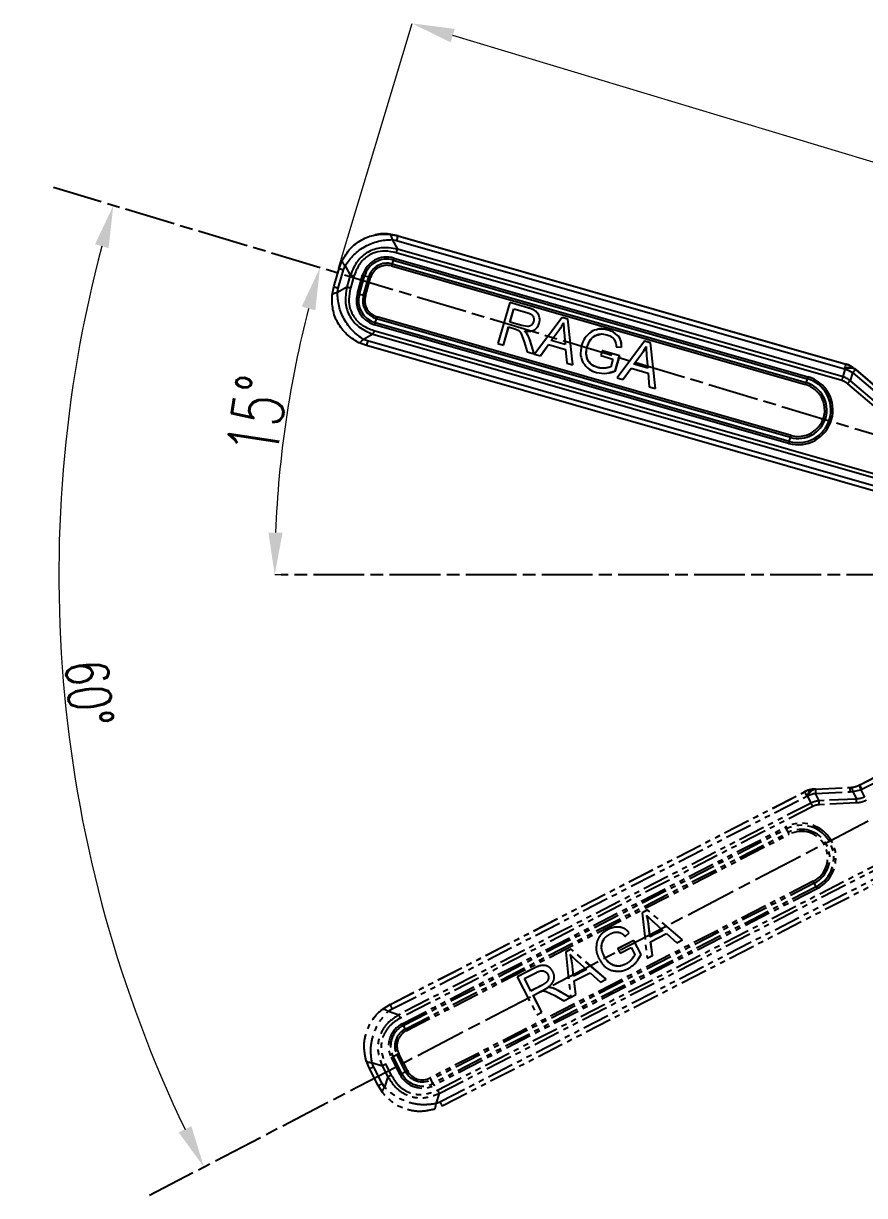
# Model space of a CAD drawing. Header units: millimetres. Extents: x 7861 to 11104, y 3791 to 6084.
# Drawn here: x 10419.3 to 10618.1, y 4318.4 to 4595.6 of the extents above; entities that cross this region are included whole.
import ezdxf

# ---------------------------------------------------------------- set-up
doc = ezdxf.new("R2010")
doc.units = ezdxf.units.MM
doc.linetypes.add('AM_ISO08W050', pattern=[18, 12, -1.5, 3, -1.5])
doc.linetypes.add('PHANTOM', pattern=[12.7, 6.35, -1.27, 1.27, -1.27, 1.27, -1.27])
for name, color, linetype, lineweight in [('AM_5', 3, 'Continuous', 25), ('AM_7', 4, 'AM_ISO08W050', 25), ('标注', 3, 'Continuous', 13)]:
    doc.layers.add(name, color=color, linetype=linetype, lineweight=lineweight)
doc.styles.add('SLDTEXTSTYLE1', font='txt.shx', dxfattribs={"width": 0.7, "bigfont": 'gbcbig.shx'})
doc.dimstyles.new('SLDDIMSTYLE12$0', dxfattribs={"dimtxt": 12, "dimasz": 10, "dimexe": 0, "dimexo": 0.0625, "dimgap": 0.875, "dimtad": 1, "dimdec": 1, "dimlfac": 1.8, "dimrnd": 1e-09, "dimzin": 12, "dimdsep": 46, "dimtxsty": 'SLDTEXTSTYLE1', "dimcen": 0.09, "dimdle": 8.16, "dimclrd": 3, "dimclre": 3, "dimadec": 0, "dimazin": 3, "dimtfac": 1, "dimtdec": 1, "dimtofl": 0, "dimtmove": 0, "dimatfit": 3, "dimfxl": 0, "dimfrac": 2, "dimtolj": 1, "dimlwd": 5, "dimlwe": 5, "dimarcsym": 0})
doc.dimstyles.new('SLDDIMSTYLE12$2', dxfattribs={"dimtxt": 12, "dimasz": 10, "dimexe": 0, "dimexo": 0.0625, "dimgap": 0.875, "dimtad": 1, "dimdec": 1, "dimlfac": 1.8, "dimrnd": 1e-09, "dimzin": 12, "dimdsep": 46, "dimtxsty": 'SLDTEXTSTYLE1', "dimcen": 0.09, "dimdle": 8.16, "dimclrd": 3, "dimclre": 3, "dimadec": 0, "dimazin": 3, "dimtfac": 1, "dimtdec": 1, "dimtofl": 0, "dimtmove": 0, "dimatfit": 3, "dimfxl": 0, "dimfrac": 2, "dimtolj": 1, "dimlwd": 5, "dimlwe": 5, "dimarcsym": 0})

# ---------------------------------------------------------------- blocks, each defined once
blk = doc.blocks.new('*D98')
at = {"layer": 'Defpoints', "color": 0, "transparency": 16777216}
for p in [(10426.44, 4556.8), (10427.86, 4475.73), (10730.7, 4465.16), (10730.7, 4465.16), (10449.09, 4318.39)]:
    blk.add_point(p, dxfattribs=at)
at = {"layer": '标注', "color": 3, "linetype": 'Continuous', "lineweight": 5, "transparency": 16777216}
blk.add_arc((10730.7, 4465.16), 303.03, 165.1292, 205.6373, dxfattribs=at)
at = {"layer": '标注', "color": 3, "transparency": 16777216}
for points in [[(10436.22, 4543.39), (10439.43, 4542.48), (10440.55, 4552.55)], [(10459, 4334.79), (10456.02, 4333.3), (10461.98, 4325.1)]]:
    blk.add_solid(points, dxfattribs=at)
at = {"layer": '标注', "color": 0, "transparency": 16777216, "insert": (10434.86, 4437.28), "char_height": 10, "attachment_point": 5, "rotation": 275.3833, "style": 'SLDTEXTSTYLE1'}
blk.add_mtext('\\A1;60%%D', dxfattribs=at)
blk = doc.blocks.new('*D99')
at = {"layer": 'AM_5', "color": 3, "lineweight": 5, "transparency": 16777216}
blk.add_line((10480.14, 4465.19), (10478.69, 4465.19), dxfattribs=at)
at = {"layer": 'AM_5', "color": 3, "linetype": 'Continuous', "lineweight": 5, "transparency": 16777216}
blk.add_arc((10730.6, 4465.19), 251.91, 165.5129, 177.7254, dxfattribs=at)
at = {"layer": 'AM_5', "color": 3, "transparency": 16777216}
for points in [[(10485.09, 4528.66), (10488.3, 4527.76), (10489.39, 4537.84)], [(10480.55, 4475.16), (10477.22, 4475.22), (10478.69, 4465.19)]]:
    blk.add_solid(points, dxfattribs=at)
at = {"layer": 'Defpoints', "color": 0, "transparency": 16777216}
for p in [(10426.44, 4556.8), (10483.46, 4514.01), (10480.2, 4465.19), (10730.7, 4465.16), (10733.85, 4465.19)]:
    blk.add_point(p, dxfattribs=at)
at = {"layer": 'AM_5', "color": 0, "transparency": 16777216, "insert": (10474.57, 4502.91), "char_height": 12, "attachment_point": 5, "rotation": 81.6192, "style": 'SLDTEXTSTYLE1'}
blk.add_mtext('\\A1;15%%D', dxfattribs=at)
blk = doc.blocks.new('*D85')
at = {"layer": 'AM_5', "color": 3, "linetype": 'Continuous', "lineweight": 5, "transparency": 16777216}
for p, q in [((10493.77, 4537.76), (10511.2, 4595.62)), ((10738.62, 4527.12), (10520.77, 4592.74))]:
    blk.add_line(p, q, dxfattribs=at)
at = {"layer": 'AM_5', "color": 3, "lineweight": 5, "transparency": 16777216}
blk.add_line((10730.44, 4465.28), (10748.2, 4524.24), dxfattribs=at)
at = {"layer": 'AM_5', "color": 3, "transparency": 16777216}
for points in [[(10521.26, 4594.33), (10520.29, 4591.14), (10511.2, 4595.62)], [(10739.11, 4528.72), (10738.14, 4525.53), (10748.2, 4524.24)]]:
    blk.add_solid(points, dxfattribs=at)
at = {"layer": 'Defpoints', "color": 0, "transparency": 16777216}
for p in [(10511.2, 4595.62), (10493.75, 4537.7), (10730.42, 4465.22)]:
    blk.add_point(p, dxfattribs=at)
at = {"layer": 'AM_5', "color": 0, "transparency": 16777216, "insert": (10631.68, 4566.51), "char_height": 12, "attachment_point": 5, "rotation": 343.2384, "style": 'SLDTEXTSTYLE1'}
blk.add_mtext('\\A1;225', dxfattribs=at)

msp = doc.modelspace()

# ---------------------------------------------------------------- linework, layer by layer
at = {"color": 7, "linetype": 'Continuous', "lineweight": 25}
for p, q in [((10502.394, 4545.586), (10502.354, 4545.577)), ((10505.792, 4545.779), (10507.827, 4545.394)), ((10507.856, 4545.4), (10505.825, 4545.786)), ((10506.465, 4544.498), (10507.687, 4542.244)), ((10506.465, 4544.498), (10507.483, 4544.305)), ((10507.483, 4544.305), (10613.377, 4513.938)), ((10507.856, 4545.4), (10507.827, 4545.394)), ((10507.827, 4545.394), (10613.72, 4515.027)), ((10507.856, 4545.4), (10613.75, 4515.033)), ((10612.791, 4511.165), (10507.434, 4541.378)), ((10613.043, 4512.032), (10507.687, 4542.244)), ((10493.912, 4537.681), (10494.661, 4539.608)), ((10506.711, 4539.663), (10506.459, 4538.73)), ((10506.459, 4538.73), (10604.323, 4510.666)), ((10506.711, 4539.663), (10604.575, 4511.598)), ((10506.843, 4540.13), (10604.707, 4512.066)), ((10492.671, 4533.355), (10493.912, 4537.681)), ((10493.719, 4533.038), (10494.96, 4537.364)), ((10494.96, 4537.364), (10495.334, 4538.327)), ((10495.334, 4538.327), (10496.556, 4536.074)), ((10496.556, 4536.074), (10495.749, 4533.262)), ((10497.416, 4535.825), (10496.61, 4533.013)), ((10498.243, 4531.726), (10499.484, 4536.051)), ((10498.715, 4531.592), (10499.955, 4535.918)), ((10499.668, 4531.327), (10500.908, 4535.653)), ((10499.955, 4535.918), (10500.908, 4535.653)), ((10506.328, 4538.262), (10604.192, 4510.198)), ((10492.285, 4531.322), (10492.671, 4533.355)), ((10495.749, 4533.262), (10493.526, 4532.021)), ((10493.526, 4532.021), (10493.719, 4533.038)), ((10500.139, 4531.193), (10501.379, 4535.519)), ((10498.715, 4531.592), (10499.668, 4531.327)), ((10534.247, 4529.586), (10531.472, 4519.907)), ((10534.27, 4529.591), (10534.247, 4529.586)), ((10538.529, 4528.358), (10534.247, 4529.586)), ((10538.552, 4528.363), (10534.27, 4529.591)), ((10534.305, 4524.957), (10535.223, 4528.157)), ((10534.328, 4524.961), (10535.242, 4528.151)), ((10535.223, 4528.157), (10538.277, 4527.281)), ((10538.552, 4528.363), (10538.529, 4528.358)), ((10540.046, 4527.799), (10540.024, 4527.794)), ((10502.46, 4524.835), (10502.745, 4525.775)), ((10600.324, 4496.771), (10502.46, 4524.835)), ((10600.609, 4497.711), (10502.745, 4525.775)), ((10600.746, 4498.18), (10502.882, 4526.244)), ((10534.328, 4524.961), (10534.305, 4524.957)), ((10537.063, 4524.166), (10534.305, 4524.957)), ((10537.085, 4524.171), (10534.328, 4524.961)), ((10546.627, 4526.043), (10540.137, 4517.429)), ((10546.649, 4526.048), (10546.627, 4526.043)), ((10548.006, 4525.648), (10546.627, 4526.043)), ((10548.028, 4525.652), (10546.649, 4526.048)), ((10548.028, 4525.652), (10548.006, 4525.648)), ((10549.176, 4514.837), (10548.006, 4525.648)), ((10549.198, 4514.842), (10548.028, 4525.652)), ((10501.92, 4522.13), (10499.696, 4520.889)), ((10501.92, 4522.13), (10629.502, 4485.543)), ((10502.163, 4522.994), (10629.746, 4486.408)), ((10600.187, 4496.302), (10502.323, 4524.366)), ((10532.752, 4519.54), (10533.985, 4523.842)), ((10532.774, 4519.544), (10534.005, 4523.836)), ((10533.985, 4523.842), (10535.477, 4523.414)), ((10535.477, 4523.414), (10536.285, 4523.1)), ((10536.888, 4522.415), (10537.685, 4520.31)), ((10537.085, 4524.171), (10537.063, 4524.166)), ((10538.42, 4523.938), (10537.063, 4524.166)), ((10539.342, 4522.887), (10539.365, 4522.891)), ((10544.062, 4520.609), (10545.944, 4523.14)), ((10544.084, 4520.614), (10545.966, 4523.145)), ((10545.966, 4523.145), (10545.944, 4523.14)), ((10547.098, 4522.631), (10547.347, 4519.667)), ((10554.351, 4521.713), (10554.328, 4521.708)), ((10554.351, 4521.713), (10555.364, 4522.024)), ((10554.91, 4523.251), (10554.888, 4523.246)), ((10557.548, 4523.094), (10557.525, 4523.089)), ((10500.385, 4519.44), (10498.456, 4520.19)), ((10500.662, 4520.514), (10499.696, 4520.889)), ((10628.724, 4482.636), (10500.385, 4519.44)), ((10629, 4483.711), (10500.662, 4520.514)), ((10531.472, 4519.907), (10532.752, 4519.54)), ((10532.774, 4519.544), (10532.752, 4519.54)), ((10537.685, 4520.31), (10538.386, 4517.924)), ((10539.086, 4520.591), (10539.064, 4520.586)), ((10539.996, 4517.462), (10539.064, 4520.586)), ((10540.019, 4517.467), (10539.086, 4520.591)), ((10541.489, 4517.041), (10543.4, 4519.671)), ((10541.512, 4517.046), (10543.416, 4519.666)), ((10543.4, 4519.671), (10547.438, 4518.513)), ((10544.084, 4520.614), (10544.062, 4520.609)), ((10547.347, 4519.667), (10544.062, 4520.609)), ((10547.346, 4519.678), (10544.084, 4520.614)), ((10552.597, 4519.151), (10552.575, 4519.146)), ((10559.409, 4519.1), (10560.663, 4519.09)), ((10566.149, 4520.445), (10559.659, 4511.831)), ((10559.931, 4521.651), (10559.909, 4521.646)), ((10560.685, 4519.095), (10560.663, 4519.09)), ((10566.172, 4520.449), (10566.149, 4520.445)), ((10567.528, 4520.049), (10566.149, 4520.445)), ((10567.551, 4520.054), (10566.172, 4520.449)), ((10567.551, 4520.054), (10567.528, 4520.049)), ((10568.698, 4509.238), (10567.528, 4520.049)), ((10568.721, 4509.243), (10567.551, 4520.054)), ((10538.386, 4517.924), (10539.996, 4517.462)), ((10540.019, 4517.467), (10539.996, 4517.462)), ((10540.137, 4517.429), (10541.489, 4517.041)), ((10541.512, 4517.046), (10541.489, 4517.041)), ((10547.438, 4518.513), (10547.731, 4515.251)), ((10556.133, 4518.183), (10555.807, 4517.048)), ((10555.807, 4517.048), (10558.644, 4516.235)), ((10556.155, 4518.188), (10556.133, 4518.183)), ((10560.223, 4517.01), (10556.133, 4518.183)), ((10560.246, 4517.015), (10556.155, 4518.188)), ((10558.644, 4516.235), (10558.126, 4514.427)), ((10559.196, 4513.427), (10560.223, 4517.01)), ((10559.219, 4513.432), (10560.246, 4517.015)), ((10560.246, 4517.015), (10560.223, 4517.01)), ((10563.584, 4515.011), (10565.467, 4517.541)), ((10563.607, 4515.015), (10565.489, 4517.546)), ((10565.489, 4517.546), (10565.467, 4517.541)), ((10566.62, 4517.032), (10566.87, 4514.068)), ((10547.731, 4515.251), (10549.176, 4514.837)), ((10549.198, 4514.842), (10549.176, 4514.837)), ((10552.715, 4516.009), (10552.693, 4516.004)), ((10555.05, 4514.235), (10555.028, 4514.23)), ((10556.939, 4514.122), (10556.916, 4514.117)), ((10557.532, 4514.233), (10556.939, 4514.122)), ((10557.798, 4513.04), (10559.219, 4513.432)), ((10559.219, 4513.432), (10559.196, 4513.427)), ((10561.012, 4511.443), (10562.923, 4514.072)), ((10561.034, 4511.447), (10562.938, 4514.068)), ((10562.923, 4514.072), (10566.961, 4512.914)), ((10563.607, 4515.015), (10563.584, 4515.011)), ((10566.87, 4514.068), (10563.584, 4515.011)), ((10566.869, 4514.08), (10563.607, 4515.015)), ((10613.043, 4512.032), (10613.566, 4513.776)), ((10613.377, 4513.938), (10613.566, 4513.776)), ((10613.72, 4515.027), (10613.75, 4515.033)), ((10615.82, 4513.899), (10615.85, 4513.906)), ((10615.82, 4513.899), (10616.009, 4513.737)), ((10616.023, 4513.76), (10615.831, 4513.922)), ((10615.85, 4513.906), (10616.042, 4513.744)), ((10616.009, 4513.737), (10622.23, 4508.43)), ((10616.042, 4513.744), (10622.263, 4508.437)), ((10557.792, 4512.977), (10557.814, 4512.981)), ((10559.659, 4511.831), (10561.012, 4511.443)), ((10561.034, 4511.447), (10561.012, 4511.443)), ((10566.961, 4512.914), (10567.253, 4509.653)), ((10604.575, 4511.598), (10604.323, 4510.666)), ((10614.784, 4511.123), (10615.342, 4512.985)), ((10621.493, 4505.4), (10614.784, 4511.123)), ((10615.342, 4512.985), (10621.563, 4507.678)), ((10567.253, 4509.653), (10568.698, 4509.238)), ((10568.721, 4509.243), (10568.698, 4509.238)), ((10620.886, 4504.692), (10614.177, 4510.415)), ((10600.324, 4496.771), (10600.609, 4497.711))]:
    msp.add_line(p, q, dxfattribs=at)
at = {"color": 7, "linetype": 'PHANTOM', "lineweight": 25}
for p, q in [((10616.979, 4415.502), (10626.782, 4420.536)), ((10616.996, 4415.527), (10626.8, 4420.561)), ((10617.473, 4414.473), (10627.277, 4419.507)), ((10505.958, 4363.553), (10603.955, 4413.873)), ((10505.974, 4363.578), (10603.973, 4413.898)), ((10603.955, 4413.873), (10603.973, 4413.898)), ((10606.501, 4414.525), (10606.251, 4414.512)), ((10606.258, 4414.488), (10606.276, 4414.513)), ((10606.258, 4414.488), (10606.507, 4414.499)), ((10606.276, 4414.513), (10606.526, 4414.526)), ((10606.507, 4414.499), (10614.675, 4414.886)), ((10606.526, 4414.526), (10614.694, 4414.913)), ((10606.535, 4413.494), (10614.703, 4413.881)), ((10614.675, 4414.886), (10614.694, 4414.913)), ((10614.694, 4414.913), (10615.01, 4414.937)), ((10614.703, 4413.881), (10615.335, 4413.929)), ((10615.335, 4413.929), (10617.27, 4414.371)), ((10615.335, 4413.929), (10616.211, 4412.172)), ((10616.997, 4415.528), (10616.894, 4415.476)), ((10616.895, 4415.476), (10616.996, 4415.527)), ((10616.979, 4415.502), (10616.996, 4415.527)), ((10617.27, 4414.371), (10617.473, 4414.473)), ((10617.27, 4414.371), (10618.13, 4412.646)), ((10506.452, 4362.524), (10604.45, 4412.844)), ((10605.511, 4411.226), (10508.011, 4361.161)), ((10604.45, 4412.844), (10604.699, 4412.855)), ((10605.511, 4411.226), (10604.699, 4412.855)), ((10607.403, 4411.755), (10606.535, 4413.494)), ((10616.211, 4412.172), (10607.403, 4411.755)), ((10616.252, 4411.24), (10607.444, 4410.822)), ((10605.92, 4410.421), (10508.42, 4360.357)), ((10508.842, 4359.042), (10599.409, 4405.546)), ((10509.066, 4358.611), (10599.633, 4405.115)), ((10509.521, 4357.758), (10600.087, 4404.262)), ((10509.745, 4357.327), (10600.312, 4403.831)), ((10517.156, 4343.344), (10635.225, 4403.97)), ((10517.57, 4342.547), (10635.639, 4403.173)), ((10599.633, 4405.115), (10600.087, 4404.262)), ((10636.527, 4401.494), (10517.758, 4340.508)), ((10637.061, 4400.521), (10518.292, 4339.535)), ((10606.023, 4392.71), (10515.456, 4346.206)), ((10606.244, 4392.274), (10515.677, 4345.77)), ((10606.679, 4391.393), (10606.244, 4392.274)), ((10606.679, 4391.393), (10516.113, 4344.889)), ((10606.9, 4390.958), (10516.333, 4344.454)), ((10566.835, 4385.926), (10565.559, 4385.271)), ((10566.848, 4385.945), (10565.572, 4385.29)), ((10566.848, 4385.945), (10566.835, 4385.926)), ((10575.086, 4378.844), (10566.835, 4385.926)), ((10575.099, 4378.862), (10566.848, 4385.945)), ((10565.572, 4385.29), (10565.559, 4385.271)), ((10565.559, 4385.271), (10566.722, 4374.548)), ((10568.238, 4383.105), (10570.448, 4381.115)), ((10557.474, 4381.316), (10557.461, 4381.298)), ((10560.2, 4381.895), (10560.187, 4381.877)), ((10561.564, 4379.678), (10562.485, 4380.529)), ((10562.498, 4380.548), (10562.485, 4380.529)), ((10567.061, 4382.705), (10567.048, 4382.687)), ((10567.407, 4379.553), (10567.048, 4382.687)), ((10567.42, 4379.572), (10567.061, 4382.705)), ((10570.448, 4381.115), (10567.407, 4379.553)), ((10570.44, 4381.122), (10567.42, 4379.572)), ((10567.567, 4378.416), (10571.304, 4380.335)), ((10571.304, 4380.335), (10573.749, 4378.157)), ((10555.444, 4379.626), (10555.431, 4379.607)), ((10556.088, 4378.122), (10556.075, 4378.103)), ((10556.088, 4378.122), (10556.614, 4379.042)), ((10563.588, 4378.711), (10559.803, 4376.767)), ((10563.602, 4378.73), (10559.816, 4376.786)), ((10563.602, 4378.73), (10563.588, 4378.711)), ((10565.291, 4375.396), (10563.588, 4378.711)), ((10565.304, 4375.414), (10563.602, 4378.73)), ((10567.42, 4379.572), (10567.407, 4379.553)), ((10567.973, 4375.191), (10567.567, 4378.416)), ((10567.986, 4375.21), (10567.581, 4378.423)), ((10573.749, 4378.157), (10575.086, 4378.844)), ((10575.099, 4378.862), (10575.086, 4378.844)), ((10548.768, 4376.649), (10547.492, 4375.994)), ((10547.505, 4376.012), (10547.492, 4375.994)), ((10547.492, 4375.994), (10548.655, 4365.271)), ((10548.781, 4376.668), (10547.505, 4376.012)), ((10548.781, 4376.668), (10548.768, 4376.649)), ((10557.019, 4369.567), (10548.768, 4376.649)), ((10557.032, 4369.585), (10548.781, 4376.668)), ((10556.562, 4375.054), (10556.549, 4375.035)), ((10559.816, 4376.786), (10559.803, 4376.767)), ((10559.803, 4376.767), (10560.342, 4375.717)), ((10560.342, 4375.717), (10562.968, 4377.065)), ((10562.968, 4377.065), (10563.827, 4375.392)), ((10563.526, 4374.844), (10563.17, 4374.357)), ((10564.536, 4374.157), (10565.304, 4375.414)), ((10565.304, 4375.414), (10565.291, 4375.396)), ((10566.722, 4374.548), (10567.973, 4375.191)), ((10567.986, 4375.21), (10567.973, 4375.191)), ((10540.004, 4372.141), (10536.041, 4370.106)), ((10540.017, 4372.159), (10536.054, 4370.125)), ((10540.017, 4372.159), (10540.004, 4372.141)), ((10541.493, 4372.771), (10541.48, 4372.752)), ((10548.994, 4373.428), (10548.981, 4373.41)), ((10549.34, 4370.276), (10548.981, 4373.41)), ((10549.353, 4370.295), (10548.994, 4373.428)), ((10550.171, 4373.828), (10552.381, 4371.838)), ((10558.798, 4372.844), (10558.785, 4372.825)), ((10561.715, 4373.147), (10561.702, 4373.129)), ((10563.17, 4374.357), (10563.157, 4374.338)), ((10564.575, 4374.106), (10564.588, 4374.125)), ((10536.054, 4370.125), (10536.041, 4370.106)), ((10536.041, 4370.106), (10540.641, 4361.149)), ((10537.73, 4369.731), (10540.557, 4371.183)), ((10539.251, 4366.77), (10537.73, 4369.731)), ((10539.264, 4366.789), (10537.748, 4369.74)), ((10552.381, 4371.838), (10549.34, 4370.276)), ((10549.353, 4370.295), (10549.34, 4370.276)), ((10552.373, 4371.845), (10549.353, 4370.295)), ((10549.5, 4369.139), (10553.237, 4371.058)), ((10553.237, 4371.058), (10555.682, 4368.88)), ((10555.682, 4368.88), (10557.019, 4369.567)), ((10557.032, 4369.585), (10557.019, 4369.567)), ((10541.803, 4368.08), (10539.251, 4366.77)), ((10539.264, 4366.789), (10539.251, 4366.77)), ((10541.816, 4368.099), (10539.264, 4366.789)), ((10541.161, 4366.446), (10541.965, 4366.771)), ((10542.949, 4368.842), (10541.803, 4368.08)), ((10541.816, 4368.099), (10541.803, 4368.08)), ((10542.874, 4366.683), (10544.896, 4365.695)), ((10544.341, 4368.707), (10544.354, 4368.726)), ((10545.725, 4366.858), (10545.712, 4366.839)), ((10548.529, 4365.199), (10545.712, 4366.839)), ((10548.542, 4365.218), (10545.725, 4366.858)), ((10549.906, 4365.914), (10549.5, 4369.139)), ((10549.919, 4365.933), (10549.514, 4369.146)), ((10539.781, 4365.738), (10541.161, 4366.446)), ((10541.825, 4361.757), (10539.781, 4365.738)), ((10541.838, 4361.776), (10539.799, 4365.747)), ((10544.896, 4365.695), (10547.04, 4364.434)), ((10547.04, 4364.434), (10548.529, 4365.199)), ((10548.542, 4365.218), (10548.529, 4365.199)), ((10548.655, 4365.271), (10549.906, 4365.914)), ((10549.919, 4365.933), (10549.906, 4365.914)), ((10504.211, 4362.442), (10505.958, 4363.553)), ((10505.974, 4363.578), (10504.23, 4362.469)), ((10505.578, 4361.968), (10506.452, 4362.524)), ((10505.578, 4361.968), (10508.011, 4361.161)), ((10505.974, 4363.578), (10505.958, 4363.553)), ((10540.641, 4361.149), (10541.825, 4361.757)), ((10541.838, 4361.776), (10541.825, 4361.757)), ((10501.865, 4359.976), (10501.841, 4359.942)), ((10509.066, 4358.611), (10509.521, 4357.758)), ((10501.089, 4348.407), (10500.316, 4350.325)), ((10501.684, 4349.851), (10504.116, 4349.044)), ((10502.07, 4348.893), (10501.684, 4349.851)), ((10508.323, 4347.029), (10506.267, 4351.032)), ((10506.702, 4351.256), (10507.579, 4351.716)), ((10508.758, 4347.253), (10506.702, 4351.256)), ((10509.634, 4347.713), (10507.579, 4351.716)), ((10510.069, 4347.937), (10508.014, 4351.94)), ((10503.145, 4344.404), (10501.089, 4348.407)), ((10504.126, 4344.89), (10502.07, 4348.893)), ((10504.116, 4349.044), (10505.453, 4346.442)), ((10504.914, 4349.452), (10506.251, 4346.85)), ((10508.758, 4347.253), (10509.634, 4347.713)), ((10504.254, 4342.657), (10503.145, 4344.404)), ((10504.68, 4344.016), (10504.126, 4344.89)), ((10505.453, 4346.442), (10504.68, 4344.016)), ((10516.113, 4344.889), (10515.677, 4345.77)), ((10517.57, 4342.547), (10516.797, 4340.121)), ((10517.758, 4340.508), (10516.797, 4340.121))]:
    msp.add_line(p, q, dxfattribs=at)
at = {"color": 7, "linetype": 'Continuous', "lineweight": 25}
for centre, radius, start, end in [((10505.203, 4534.412), 5.949, 73.99917, 164.00247), ((10505.205, 4534.412), 5.462, 73.99917, 164.00247), ((10505.222, 4534.416), 4.488, 73.99917, 164.00247), ((10505.225, 4534.416), 4.001, 73.99917, 164.00247), ((10471.258, 4548.373), 36.498, 343.91719, 344.67981), ((10541.91, 4530.02), 36.496, 163.9172, 164.67984), ((10518.817, 4603.281), 69.954, 253.95603, 254.35706), ((10482.044, 4468.286), 69.958, 73.95602, 74.35704), ((10503.963, 4530.086), 5.95, 164.00083, 253.99752), ((10517.577, 4598.955), 69.954, 253.95603, 254.35706), ((10503.966, 4530.086), 5.463, 164.00075, 253.99756), ((10503.982, 4530.09), 4.488, 164.00075, 253.99757), ((10480.804, 4463.96), 69.958, 73.95602, 74.35704), ((10503.985, 4530.09), 4.001, 164.00056, 253.99766), ((10538.041, 4514.18), 37.142, 163.32881, 164.08236), ((10467.164, 4536.431), 37.142, 343.32882, 344.08236), ((10629.054, 4509.589), 16.269, 160.47239, 164.49357), ((10614.565, 4511.839), 2.413, 58.66161, 119.51448), ((10614.754, 4511.676), 2.413, 58.66153, 119.51425), ((10611.661, 4507.105), 6.938, 57.94933, 74.06129), ((10612.17, 4509.62), 5.625, 49.53467, 73.99864), ((10612.2, 4509.626), 5.625, 49.53467, 73.99864), ((10630.638, 4500.087), 20.008, 136.98242, 139.86093), ((10602.446, 4504.184), 8.2, 254.00246, 74), ((10602.449, 4504.185), 7.713, 254.00238, 74.00008), ((10602.466, 4504.188), 6.738, 254.00253, 73.99993), ((10569.123, 4520.309), 36.497, 343.91719, 344.67983), ((10639.775, 4501.955), 36.497, 163.91719, 164.67983), ((10602.469, 4504.189), 6.251, 254.00255, 73.99991), ((10635.903, 4486.116), 37.141, 163.32879, 164.08235), ((10565.027, 4508.367), 37.143, 343.32883, 344.08237)]:
    msp.add_arc(centre, radius, start, end, dxfattribs=at)
at = {"color": 7, "linetype": 'PHANTOM', "lineweight": 25}
for centre, radius, start, end in [((10606.525, 4408.869), 5.625, 92.71551, 117.17948), ((10618.858, 4420.4), 16.269, 203.65323, 207.67441), ((10606.542, 4408.895), 5.625, 92.71551, 117.17948), ((10606.753, 4412.126), 2.413, 101.84245, 162.69532), ((10607.002, 4412.137), 2.413, 101.84237, 162.69509), ((10626.515, 4414.556), 20.008, 180.16327, 183.04177), ((10634.682, 4414.943), 20.007, 180.16315, 183.04177), ((10631.881, 4422.029), 16.269, 203.65317, 207.67445), ((10607.874, 4406.687), 6.938, 101.13017, 117.24213), ((10603.154, 4398.252), 8.2, 297.1833, 117.18084), ((10631.9, 4422.171), 36.497, 207.09803, 207.86067), ((10603.156, 4398.254), 7.713, 297.18322, 117.18092), ((10603.166, 4398.268), 6.738, 297.18337, 117.18077), ((10567.821, 4387.206), 36.497, 27.09803, 27.86067), ((10603.167, 4398.271), 6.251, 297.18339, 117.18075), ((10573.006, 4375.695), 37.143, 26.50967, 27.26321), ((10639.915, 4407.971), 37.141, 206.50963, 207.26319), ((10511.559, 4353.749), 5.949, 117.18001, 207.18331), ((10511.561, 4353.752), 5.462, 117.18001, 207.18331), ((10541.332, 4375.666), 36.496, 207.09805, 207.86068), ((10511.571, 4353.766), 4.488, 117.18001, 207.18331), ((10511.573, 4353.768), 4.001, 117.18001, 207.18331), ((10477.253, 4340.702), 36.498, 27.09803, 27.86065), ((10474.36, 4413.285), 69.954, 297.13687, 297.5379), ((10539.923, 4289.683), 69.958, 117.13686, 117.53788), ((10476.416, 4409.282), 69.954, 297.13687, 297.5379), ((10513.617, 4349.749), 5.463, 207.18159, 297.1784), ((10541.978, 4285.68), 69.958, 117.13686, 117.53788), ((10513.627, 4349.763), 4.488, 207.18159, 297.17841), ((10513.629, 4349.765), 4.001, 207.1814, 297.1785), ((10513.616, 4349.747), 5.95, 207.18167, 297.17837), ((10482.44, 4329.192), 37.142, 26.50966, 27.2632), ((10549.35, 4361.468), 37.142, 206.50966, 207.26321)]:
    msp.add_arc(centre, radius, start, end, dxfattribs=at)
at = {"color": 7, "linetype": 'Continuous', "lineweight": 25}
for points, knots in [([(10494.661, 4539.608), (10495.252, 4540.574), (10496.43, 4542.499), (10499.192, 4544.55), (10502.397, 4545.807), (10504.658, 4545.788), (10505.792, 4545.779)], [0, 0, 0, 0, 0.2509207, 0.5000162, 0.7490448, 1, 1, 1, 1]), ([(10495.334, 4538.327), (10495.965, 4539.216), (10497.224, 4540.988), (10500.019, 4542.976), (10503.191, 4544.295), (10505.371, 4544.43), (10506.465, 4544.498)], [0, 0, 0, 0, 0.2509209, 0.5000162, 0.7490448, 1, 1, 1, 1]), ([(10505.825, 4545.786), (10504.671, 4545.886), (10503.495, 4545.989), (10502.417, 4545.584), (10502.397, 4545.576)], [0, 0, 0, 0, 0.9811751, 1, 1, 1, 1]), ([(10505.792, 4545.779), (10505.93, 4545.709), (10506.205, 4545.57), (10506.378, 4544.855), (10506.465, 4544.498)], [0, 0, 0, 0, 0.5000005, 1, 1, 1, 1]), ([(10507.687, 4542.244), (10506.415, 4542.45), (10504.059, 4542.831), (10500.685, 4541.719), (10497.969, 4539.445), (10497.05, 4537.253), (10496.556, 4536.074)], [0, 0, 0, 0, 0.2702915, 0.5008839, 0.7316205, 1, 1, 1, 1]), ([(10507.434, 4541.378), (10506.555, 4541.566), (10504.917, 4541.914), (10502.517, 4541.556), (10500.367, 4540.515), (10498.459, 4538.602), (10497.781, 4536.798), (10497.416, 4535.825)], [0, 0, 0, 0, 0.2085412, 0.3881399, 0.5544367, 0.759769, 1, 1, 1, 1]), ([(10494.661, 4539.608), (10494.637, 4539.45), (10494.588, 4539.132), (10495.084, 4538.597), (10495.334, 4538.327)], [0, 0, 0, 0, 0.49686735, 1, 1, 1, 1]), ([(10495.749, 4533.262), (10495.543, 4531.99), (10495.161, 4529.632), (10496.275, 4526.258), (10498.55, 4523.544), (10500.742, 4522.624), (10501.92, 4522.13)], [0, 0, 0, 0, 0.2705363, 0.5011773, 0.7319034, 1, 1, 1, 1]), ([(10496.61, 4533.013), (10496.423, 4532.133), (10496.074, 4530.494), (10496.433, 4528.092), (10497.475, 4525.943), (10499.388, 4524.036), (10501.191, 4523.359), (10502.163, 4522.994)], [0, 0, 0, 0, 0.20872371, 0.38836947, 0.55468562, 0.75997191, 1, 1, 1, 1]), ([(10498.456, 4520.19), (10497.488, 4520.783), (10495.56, 4521.963), (10493.508, 4524.726), (10492.253, 4527.93), (10492.274, 4530.189), (10492.285, 4531.322)], [0, 0, 0, 0, 0.2509467, 0.4999848, 0.7490685, 1, 1, 1, 1]), ([(10492.285, 4531.323), (10492.347, 4531.465), (10492.472, 4531.749), (10493.174, 4531.931), (10493.526, 4532.021)], [0, 0, 0, 0, 0.50000085, 1, 1, 1, 1]), ([(10499.696, 4520.889), (10498.803, 4521.524), (10497.024, 4522.787), (10495.033, 4525.585), (10493.716, 4528.754), (10493.589, 4530.93), (10493.526, 4532.021)], [0, 0, 0, 0, 0.2509467, 0.4999847, 0.7490684, 1, 1, 1, 1]), ([(10538.277, 4527.281), (10538.587, 4527.176), (10539.034, 4527.024), (10539.529, 4526.669), (10539.684, 4526.441), (10539.756, 4526.335)], [0, 0, 0, 0, 0.5431864, 0.7867589, 1, 1, 1, 1]), ([(10540.024, 4527.794), (10539.787, 4527.904), (10539.303, 4528.13), (10538.791, 4528.281), (10538.529, 4528.358)], [0, 0, 0, 0, 0.4889255, 1, 1, 1, 1]), ([(10540.046, 4527.799), (10539.81, 4527.909), (10539.326, 4528.135), (10538.813, 4528.286), (10538.552, 4528.363)], [0, 0, 0, 0, 0.4889255, 1, 1, 1, 1]), ([(10540.865, 4527.072), (10540.729, 4527.23), (10540.485, 4527.514), (10540.165, 4527.708), (10540.024, 4527.794)], [0, 0, 0, 0, 0.5575462, 1, 1, 1, 1]), ([(10537.746, 4522.863), (10538.073, 4522.831), (10538.68, 4522.773), (10539.539, 4522.897), (10540.292, 4523.234), (10540.914, 4523.857), (10541.121, 4524.427), (10541.23, 4524.727)], [0, 0, 0, 0, 0.2248507, 0.4169148, 0.5876668, 0.7832367, 1, 1, 1, 1]), ([(10539.908, 4525.099), (10539.848, 4524.937), (10539.728, 4524.613), (10539.47, 4524.383), (10539.342, 4524.269)], [0, 0, 0, 0, 0.5017512, 1, 1, 1, 1]), ([(10539.756, 4526.335), (10539.842, 4526.134), (10539.97, 4525.837), (10539.978, 4525.406), (10539.932, 4525.202), (10539.908, 4525.099)], [0, 0, 0, 0, 0.508701, 0.7517829, 1, 1, 1, 1]), ([(10541.308, 4525.997), (10541.261, 4526.219), (10541.178, 4526.606), (10540.958, 4526.933), (10540.865, 4527.072)], [0, 0, 0, 0, 0.5738958, 1, 1, 1, 1]), ([(10541.23, 4524.727), (10541.283, 4524.965), (10541.376, 4525.385), (10541.329, 4525.812), (10541.308, 4525.997)], [0, 0, 0, 0, 0.5655054, 1, 1, 1, 1]), ([(10545.944, 4523.14), (10546.15, 4523.436), (10546.531, 4523.982), (10546.84, 4524.572), (10546.982, 4524.842)], [0, 0, 0, 0, 0.5419592, 1, 1, 1, 1]), ([(10545.966, 4523.145), (10546.173, 4523.441), (10546.553, 4523.987), (10546.862, 4524.576), (10547.004, 4524.846)], [0, 0, 0, 0, 0.5419592, 1, 1, 1, 1]), ([(10546.982, 4524.842), (10546.991, 4524.481), (10547.009, 4523.743), (10547.068, 4523.007), (10547.098, 4522.631)], [0, 0, 0, 0, 0.4886907, 1, 1, 1, 1]), ([(10536.285, 4523.1), (10536.385, 4523.021), (10536.626, 4522.829), (10536.791, 4522.568), (10536.888, 4522.415)], [0, 0, 0, 0, 0.4142729, 1, 1, 1, 1]), ([(10539.064, 4520.586), (10538.89, 4521.127), (10538.612, 4521.989), (10537.981, 4522.626), (10537.746, 4522.863)], [0, 0, 0, 0, 0.628575, 1, 1, 1, 1]), ([(10539.086, 4520.591), (10538.912, 4521.132), (10538.634, 4521.994), (10538.003, 4522.631), (10537.769, 4522.868)], [0, 0, 0, 0, 0.628575, 1, 1, 1, 1]), ([(10539.342, 4524.269), (10539.201, 4524.177), (10538.919, 4523.995), (10538.586, 4523.957), (10538.42, 4523.938)], [0, 0, 0, 0, 0.50112496, 1, 1, 1, 1]), ([(10553.543, 4522.696), (10552.967, 4522.224), (10551.898, 4521.347), (10551.447, 4520.045), (10551.239, 4519.444)], [0, 0, 0, 0, 0.5381648, 1, 1, 1, 1]), ([(10552.575, 4519.146), (10552.768, 4519.683), (10553.046, 4520.457), (10553.728, 4521.284), (10554.131, 4521.569), (10554.328, 4521.708)], [0, 0, 0, 0, 0.5344662, 0.7714045, 1, 1, 1, 1]), ([(10552.597, 4519.151), (10552.808, 4519.757), (10553.163, 4520.78), (10554.007, 4521.443), (10554.351, 4521.713)], [0, 0, 0, 0, 0.5921782, 1, 1, 1, 1]), ([(10557.525, 4523.089), (10557.114, 4523.186), (10556.331, 4523.369), (10554.931, 4523.355), (10554.062, 4522.942), (10553.543, 4522.696)], [0, 0, 0, 0, 0.308178, 0.5862676, 1, 1, 1, 1]), ([(10554.328, 4521.708), (10554.54, 4521.82), (10554.964, 4522.043), (10555.957, 4522.25), (10556.71, 4522.1), (10557.226, 4521.997)], [0, 0, 0, 0, 0.2394886, 0.4785859, 1, 1, 1, 1]), ([(10557.548, 4523.094), (10557.138, 4523.183), (10556.358, 4523.353), (10555.435, 4523.415), (10555.003, 4523.241), (10554.926, 4523.209)], [0, 0, 0, 0, 0.4764978, 0.9064737, 1, 1, 1, 1]), ([(10557.226, 4521.997), (10557.541, 4521.887), (10558.153, 4521.672), (10558.618, 4521.22), (10558.844, 4521)], [0, 0, 0, 0, 0.512975, 1, 1, 1, 1]), ([(10559.909, 4521.646), (10559.541, 4521.995), (10558.85, 4522.65), (10557.948, 4522.949), (10557.525, 4523.089)], [0, 0, 0, 0, 0.5318982, 1, 1, 1, 1]), ([(10559.931, 4521.651), (10559.563, 4521.999), (10558.872, 4522.654), (10557.97, 4522.954), (10557.548, 4523.094)], [0, 0, 0, 0, 0.53189815, 1, 1, 1, 1]), ([(10498.456, 4520.19), (10498.606, 4520.171), (10498.909, 4520.131), (10499.433, 4520.636), (10499.696, 4520.889)], [0, 0, 0, 0, 0.4968674, 1, 1, 1, 1]), ([(10551.239, 4519.444), (10551.074, 4518.647), (10550.789, 4517.272), (10551.329, 4515.991), (10551.557, 4515.452)], [0, 0, 0, 0, 0.5794862, 1, 1, 1, 1]), ([(10552.693, 4516.004), (10552.599, 4516.229), (10552.408, 4516.687), (10552.272, 4517.764), (10552.451, 4518.579), (10552.575, 4519.146)], [0, 0, 0, 0, 0.2264152, 0.4626215, 1, 1, 1, 1]), ([(10552.715, 4516.009), (10552.543, 4516.55), (10552.212, 4517.588), (10552.472, 4518.645), (10552.597, 4519.151)], [0, 0, 0, 0, 0.520635, 1, 1, 1, 1]), ([(10558.844, 4521), (10558.939, 4520.876), (10559.132, 4520.623), (10559.387, 4519.987), (10559.4, 4519.463), (10559.409, 4519.1)], [0, 0, 0, 0, 0.23103556, 0.46846759, 1, 1, 1, 1]), ([(10560.663, 4519.09), (10560.657, 4519.632), (10560.648, 4520.564), (10560.127, 4521.327), (10559.909, 4521.646)], [0, 0, 0, 0, 0.5814657, 1, 1, 1, 1]), ([(10560.685, 4519.095), (10560.68, 4519.637), (10560.67, 4520.569), (10560.149, 4521.332), (10559.931, 4521.651)], [0, 0, 0, 0, 0.5814657, 1, 1, 1, 1]), ([(10565.467, 4517.541), (10565.673, 4517.837), (10566.053, 4518.384), (10566.363, 4518.973), (10566.505, 4519.243)], [0, 0, 0, 0, 0.54195929, 1, 1, 1, 1]), ([(10565.489, 4517.546), (10565.695, 4517.842), (10566.076, 4518.389), (10566.385, 4518.978), (10566.527, 4519.248)], [0, 0, 0, 0, 0.5419593, 1, 1, 1, 1]), ([(10566.505, 4519.243), (10566.514, 4518.882), (10566.532, 4518.144), (10566.59, 4517.408), (10566.62, 4517.032)], [0, 0, 0, 0, 0.4886908, 1, 1, 1, 1]), ([(10551.557, 4515.452), (10552.004, 4514.852), (10552.836, 4513.734), (10554.145, 4513.278), (10554.752, 4513.067)], [0, 0, 0, 0, 0.53725916, 1, 1, 1, 1]), ([(10555.028, 4514.23), (10554.527, 4514.417), (10553.799, 4514.688), (10553.054, 4515.388), (10552.813, 4515.8), (10552.693, 4516.004)], [0, 0, 0, 0, 0.5264104, 0.7642346, 1, 1, 1, 1]), ([(10555.05, 4514.235), (10554.483, 4514.442), (10553.511, 4514.797), (10552.949, 4515.653), (10552.715, 4516.009)], [0, 0, 0, 0, 0.5837878, 1, 1, 1, 1]), ([(10554.752, 4513.067), (10555.575, 4512.927), (10557.093, 4512.67), (10558.536, 4513.189), (10559.196, 4513.427)], [0, 0, 0, 0, 0.5424178, 1, 1, 1, 1]), ([(10556.916, 4514.117), (10556.597, 4514.083), (10555.961, 4514.017), (10555.338, 4514.159), (10555.028, 4514.23)], [0, 0, 0, 0, 0.5020846, 1, 1, 1, 1]), ([(10556.939, 4514.122), (10556.581, 4514.087), (10555.944, 4514.024), (10555.323, 4514.171), (10555.05, 4514.235)], [0, 0, 0, 0, 0.5618251, 1, 1, 1, 1]), ([(10558.126, 4514.427), (10557.986, 4514.37), (10557.598, 4514.214), (10557.182, 4514.155), (10556.916, 4514.117)], [0, 0, 0, 0, 0.3598376, 1, 1, 1, 1]), ([(10614.177, 4510.415), (10613.936, 4510.598), (10613.511, 4510.92), (10613.008, 4511.091), (10612.791, 4511.165)], [0, 0, 0, 0, 0.56777287, 1, 1, 1, 1]), ([(10614.784, 4511.123), (10614.514, 4511.32), (10613.979, 4511.71), (10613.353, 4511.925), (10613.043, 4512.032)], [0, 0, 0, 0, 0.50495342, 1, 1, 1, 1])]:
    msp.add_open_spline(points, degree=3, knots=knots, dxfattribs=at)
for points in [[(10507.827, 4545.394), (10507.807, 4545.344), (10507.767, 4545.244), (10507.578, 4544.618), (10507.483, 4544.305)], [(10507.434, 4541.378), (10507.459, 4541.462), (10507.507, 4541.629), (10507.575, 4541.866), (10507.638, 4542.08), (10507.671, 4542.19), (10507.687, 4542.244)], [(10493.912, 4537.681), (10493.954, 4537.666), (10494.039, 4537.635), (10494.653, 4537.454), (10494.96, 4537.364)], [(10497.416, 4535.825), (10497.333, 4535.849), (10497.165, 4535.897), (10496.93, 4535.965), (10496.717, 4536.027), (10496.609, 4536.058), (10496.556, 4536.074)], [(10492.671, 4533.355), (10492.714, 4533.34), (10492.799, 4533.309), (10493.413, 4533.128), (10493.719, 4533.038)], [(10496.61, 4533.013), (10496.526, 4533.037), (10496.359, 4533.085), (10496.124, 4533.153), (10495.911, 4533.215), (10495.803, 4533.246), (10495.749, 4533.262)], [(10502.163, 4522.994), (10502.139, 4522.911), (10502.092, 4522.743), (10502.025, 4522.507), (10501.965, 4522.294), (10501.935, 4522.185), (10501.92, 4522.13)], [(10500.662, 4520.514), (10500.577, 4520.203), (10500.409, 4519.582), (10500.393, 4519.487), (10500.385, 4519.44)], [(10612.791, 4511.165), (10612.815, 4511.249), (10612.863, 4511.416), (10612.931, 4511.653), (10612.994, 4511.867), (10613.027, 4511.977), (10613.043, 4512.032)], [(10614.177, 4510.415), (10614.236, 4510.485), (10614.354, 4510.623), (10614.522, 4510.819), (10614.672, 4510.993), (10614.747, 4511.08), (10614.784, 4511.123)]]:
    msp.add_open_spline(points, degree=3, dxfattribs=at)
at = {"color": 7, "linetype": 'PHANTOM', "lineweight": 25}
for points, knots in [([(10614.675, 4414.886), (10614.734, 4414.889), (10614.84, 4414.895), (10614.945, 4414.906), (10614.991, 4414.91)], [0, 0, 0, 0, 0.5576718, 1, 1, 1, 1]), ([(10614.991, 4414.91), (10615.321, 4414.96), (10615.971, 4415.057), (10616.579, 4415.321), (10616.877, 4415.451)], [0, 0, 0, 0, 0.5083155, 1, 1, 1, 1]), ([(10614.991, 4414.91), (10615.039, 4414.866), (10615.134, 4414.779), (10615.268, 4414.212), (10615.335, 4413.929)], [0, 0, 0, 0, 0.5008043, 1, 1, 1, 1]), ([(10615.01, 4414.937), (10615.339, 4414.986), (10615.988, 4415.082), (10616.596, 4415.346), (10616.895, 4415.476)], [0, 0, 0, 0, 0.50800634, 1, 1, 1, 1]), ([(10616.877, 4415.451), (10616.896, 4415.46), (10616.93, 4415.477), (10616.964, 4415.494), (10616.979, 4415.502)], [0, 0, 0, 0, 0.5601455, 1, 1, 1, 1]), ([(10616.877, 4415.451), (10616.881, 4415.393), (10616.889, 4415.278), (10617.143, 4414.673), (10617.27, 4414.371)], [0, 0, 0, 0, 0.5, 1, 1, 1, 1]), ([(10607.403, 4411.755), (10607.071, 4411.713), (10606.414, 4411.631), (10605.81, 4411.36), (10605.511, 4411.226)], [0, 0, 0, 0, 0.50495342, 1, 1, 1, 1]), ([(10607.444, 4410.822), (10607.143, 4410.791), (10606.613, 4410.735), (10606.129, 4410.516), (10605.92, 4410.421)], [0, 0, 0, 0, 0.56777287, 1, 1, 1, 1]), ([(10618.13, 4412.646), (10617.829, 4412.514), (10617.216, 4412.246), (10616.55, 4412.197), (10616.211, 4412.172)], [0, 0, 0, 0, 0.4914989, 1, 1, 1, 1]), ([(10618.538, 4411.842), (10618.181, 4411.683), (10617.452, 4411.359), (10616.657, 4411.28), (10616.252, 4411.24)], [0, 0, 0, 0, 0.4902935, 1, 1, 1, 1]), ([(10566.64, 4384.638), (10566.894, 4384.381), (10567.412, 4383.855), (10567.959, 4383.359), (10568.238, 4383.105)], [0, 0, 0, 0, 0.4886908, 1, 1, 1, 1]), ([(10567.048, 4382.687), (10566.996, 4383.044), (10566.9, 4383.702), (10566.722, 4384.344), (10566.64, 4384.638)], [0, 0, 0, 0, 0.54195929, 1, 1, 1, 1]), ([(10567.061, 4382.705), (10567.009, 4383.062), (10566.913, 4383.721), (10566.735, 4384.363), (10566.653, 4384.656)], [0, 0, 0, 0, 0.5419593, 1, 1, 1, 1]), ([(10557.461, 4381.298), (10557.095, 4381.086), (10556.398, 4380.684), (10555.387, 4379.716), (10555.036, 4378.821), (10554.826, 4378.286)], [0, 0, 0, 0, 0.308178, 0.5862676, 1, 1, 1, 1]), ([(10557.474, 4381.316), (10557.114, 4381.101), (10556.43, 4380.691), (10555.713, 4380.105), (10555.518, 4379.682), (10555.483, 4379.607)], [0, 0, 0, 0, 0.4764978, 0.9064737, 1, 1, 1, 1]), ([(10560.187, 4381.877), (10559.68, 4381.879), (10558.728, 4381.883), (10557.865, 4381.484), (10557.461, 4381.298)], [0, 0, 0, 0, 0.5318982, 1, 1, 1, 1]), ([(10560.2, 4381.895), (10559.693, 4381.898), (10558.741, 4381.902), (10557.878, 4381.503), (10557.474, 4381.316)], [0, 0, 0, 0, 0.53189815, 1, 1, 1, 1]), ([(10557.991, 4380.296), (10558.295, 4380.431), (10558.888, 4380.694), (10559.537, 4380.683), (10559.852, 4380.677)], [0, 0, 0, 0, 0.512975, 1, 1, 1, 1]), ([(10559.852, 4380.677), (10560.007, 4380.651), (10560.32, 4380.599), (10560.941, 4380.31), (10561.31, 4379.936), (10561.564, 4379.678)], [0, 0, 0, 0, 0.23103556, 0.46846759, 1, 1, 1, 1]), ([(10562.485, 4380.529), (10562.11, 4380.92), (10561.466, 4381.593), (10560.564, 4381.793), (10560.187, 4381.877)], [0, 0, 0, 0, 0.5814657, 1, 1, 1, 1]), ([(10562.498, 4380.548), (10562.123, 4380.939), (10561.479, 4381.612), (10560.577, 4381.812), (10560.2, 4381.895)], [0, 0, 0, 0, 0.5814657, 1, 1, 1, 1]), ([(10554.826, 4378.286), (10554.729, 4377.548), (10554.55, 4376.176), (10555.112, 4374.919), (10555.372, 4374.338)], [0, 0, 0, 0, 0.5381648, 1, 1, 1, 1]), ([(10556.549, 4375.035), (10556.323, 4375.558), (10555.996, 4376.313), (10555.927, 4377.383), (10556.026, 4377.866), (10556.075, 4378.103)], [0, 0, 0, 0, 0.5344662, 0.7714045, 1, 1, 1, 1]), ([(10556.562, 4375.054), (10556.301, 4375.64), (10555.86, 4376.629), (10556.022, 4377.69), (10556.088, 4378.122)], [0, 0, 0, 0, 0.5921782, 1, 1, 1, 1]), ([(10556.075, 4378.103), (10556.153, 4378.329), (10556.309, 4378.782), (10556.891, 4379.613), (10557.543, 4380.018), (10557.991, 4380.296)], [0, 0, 0, 0, 0.2394886, 0.4785859, 1, 1, 1, 1]), ([(10548.573, 4375.361), (10548.827, 4375.104), (10549.345, 4374.578), (10549.892, 4374.082), (10550.171, 4373.828)], [0, 0, 0, 0, 0.4886907, 1, 1, 1, 1]), ([(10548.981, 4373.41), (10548.929, 4373.767), (10548.833, 4374.425), (10548.655, 4375.067), (10548.573, 4375.361)], [0, 0, 0, 0, 0.5419592, 1, 1, 1, 1]), ([(10548.994, 4373.428), (10548.942, 4373.785), (10548.846, 4374.444), (10548.668, 4375.086), (10548.586, 4375.379)], [0, 0, 0, 0, 0.5419592, 1, 1, 1, 1]), ([(10558.785, 4372.825), (10558.564, 4372.924), (10558.111, 4373.127), (10557.275, 4373.82), (10556.847, 4374.537), (10556.549, 4375.035)], [0, 0, 0, 0, 0.2264152, 0.4626215, 1, 1, 1, 1]), ([(10558.798, 4372.844), (10558.303, 4373.12), (10557.351, 4373.651), (10556.818, 4374.599), (10556.562, 4375.054)], [0, 0, 0, 0, 0.520635, 1, 1, 1, 1]), ([(10562.297, 4372.091), (10562.993, 4372.553), (10564.276, 4373.404), (10564.972, 4374.77), (10565.291, 4375.396)], [0, 0, 0, 0, 0.5424178, 1, 1, 1, 1]), ([(10563.827, 4375.392), (10563.763, 4375.256), (10563.587, 4374.876), (10563.325, 4374.548), (10563.157, 4374.338)], [0, 0, 0, 0, 0.3598376, 1, 1, 1, 1]), ([(10541.48, 4372.752), (10541.232, 4372.671), (10540.724, 4372.504), (10540.247, 4372.264), (10540.004, 4372.141)], [0, 0, 0, 0, 0.4889255, 1, 1, 1, 1]), ([(10541.493, 4372.771), (10541.245, 4372.689), (10540.737, 4372.523), (10540.26, 4372.282), (10540.017, 4372.159)], [0, 0, 0, 0, 0.4889255, 1, 1, 1, 1]), ([(10542.587, 4372.801), (10542.379, 4372.823), (10542.007, 4372.863), (10541.641, 4372.786), (10541.48, 4372.752)], [0, 0, 0, 0, 0.5575462, 1, 1, 1, 1]), ([(10543.645, 4372.321), (10543.459, 4372.45), (10543.134, 4372.675), (10542.75, 4372.764), (10542.587, 4372.801)], [0, 0, 0, 0, 0.5738958, 1, 1, 1, 1]), ([(10544.457, 4371.341), (10544.333, 4371.551), (10544.114, 4371.921), (10543.787, 4372.2), (10543.645, 4372.321)], [0, 0, 0, 0, 0.5655054, 1, 1, 1, 1]), ([(10555.372, 4374.338), (10555.796, 4373.644), (10556.529, 4372.446), (10557.8, 4371.882), (10558.335, 4371.644)], [0, 0, 0, 0, 0.5794862, 1, 1, 1, 1]), ([(10558.335, 4371.644), (10559.071, 4371.512), (10560.443, 4371.267), (10561.71, 4371.83), (10562.297, 4372.091)], [0, 0, 0, 0, 0.53725916, 1, 1, 1, 1]), ([(10561.702, 4373.129), (10561.209, 4372.922), (10560.492, 4372.622), (10559.47, 4372.623), (10559.013, 4372.758), (10558.785, 4372.825)], [0, 0, 0, 0, 0.5264104, 0.7642346, 1, 1, 1, 1]), ([(10561.715, 4373.147), (10561.16, 4372.91), (10560.208, 4372.504), (10559.213, 4372.744), (10558.798, 4372.844)], [0, 0, 0, 0, 0.5837878, 1, 1, 1, 1]), ([(10563.157, 4374.338), (10562.947, 4374.095), (10562.529, 4373.612), (10561.977, 4373.289), (10561.702, 4373.129)], [0, 0, 0, 0, 0.5020846, 1, 1, 1, 1]), ([(10563.17, 4374.357), (10562.933, 4374.087), (10562.511, 4373.606), (10561.958, 4373.287), (10561.715, 4373.147)], [0, 0, 0, 0, 0.5618251, 1, 1, 1, 1]), ([(10540.557, 4371.183), (10540.854, 4371.318), (10541.285, 4371.514), (10541.889, 4371.593), (10542.157, 4371.533), (10542.282, 4371.505)], [0, 0, 0, 0, 0.5431864, 0.7867589, 1, 1, 1, 1]), ([(10542.282, 4371.505), (10542.483, 4371.418), (10542.779, 4371.289), (10543.08, 4370.98), (10543.186, 4370.799), (10543.239, 4370.708)], [0, 0, 0, 0, 0.508701, 0.7517829, 1, 1, 1, 1]), ([(10543.394, 4369.715), (10543.354, 4369.552), (10543.274, 4369.226), (10543.057, 4368.97), (10542.949, 4368.842)], [0, 0, 0, 0, 0.50112496, 1, 1, 1, 1]), ([(10543.193, 4367.598), (10543.453, 4367.799), (10543.936, 4368.171), (10544.477, 4368.85), (10544.795, 4369.611), (10544.823, 4370.49), (10544.583, 4371.048), (10544.457, 4371.341)], [0, 0, 0, 0, 0.2248507, 0.4169148, 0.5876668, 0.7832367, 1, 1, 1, 1]), ([(10543.239, 4370.708), (10543.307, 4370.548), (10543.441, 4370.23), (10543.41, 4369.886), (10543.394, 4369.715)], [0, 0, 0, 0, 0.5017512, 1, 1, 1, 1]), ([(10541.965, 4366.771), (10542.093, 4366.782), (10542.399, 4366.807), (10542.698, 4366.729), (10542.874, 4366.683)], [0, 0, 0, 0, 0.4142729, 1, 1, 1, 1]), ([(10545.712, 4366.839), (10545.214, 4367.115), (10544.422, 4367.553), (10543.526, 4367.586), (10543.193, 4367.598)], [0, 0, 0, 0, 0.628575, 1, 1, 1, 1]), ([(10545.725, 4366.858), (10545.227, 4367.134), (10544.435, 4367.572), (10543.539, 4367.605), (10543.206, 4367.617)], [0, 0, 0, 0, 0.628575, 1, 1, 1, 1]), ([(10500.316, 4350.325), (10500.086, 4351.434), (10499.628, 4353.644), (10500.239, 4357.03), (10501.716, 4360.139), (10503.377, 4361.672), (10504.211, 4362.442)], [0, 0, 0, 0, 0.2509207, 0.5000162, 0.7490448, 1, 1, 1, 1]), ([(10501.684, 4349.851), (10501.536, 4350.932), (10501.241, 4353.085), (10501.919, 4356.447), (10503.329, 4359.58), (10504.826, 4361.17), (10505.578, 4361.968)], [0, 0, 0, 0, 0.2509209, 0.5000162, 0.7490448, 1, 1, 1, 1]), ([(10504.23, 4362.469), (10503.32, 4361.753), (10502.392, 4361.023), (10501.883, 4359.99), (10501.873, 4359.971)], [0, 0, 0, 0, 0.9811751, 1, 1, 1, 1]), ([(10508.011, 4361.161), (10506.943, 4360.441), (10504.964, 4359.106), (10503.265, 4355.986), (10502.841, 4352.47), (10503.67, 4350.242), (10504.116, 4349.044)], [0, 0, 0, 0, 0.2702915, 0.5008839, 0.7316205, 1, 1, 1, 1]), ([(10504.211, 4362.442), (10504.359, 4362.485), (10504.654, 4362.572), (10505.27, 4362.169), (10505.578, 4361.968)], [0, 0, 0, 0, 0.5000005, 1, 1, 1, 1]), ([(10508.42, 4360.357), (10507.65, 4359.891), (10506.217, 4359.025), (10504.712, 4357.121), (10503.857, 4354.891), (10503.774, 4352.19), (10504.515, 4350.411), (10504.914, 4349.452)], [0, 0, 0, 0, 0.2085412, 0.3881399, 0.5544367, 0.759769, 1, 1, 1, 1]), ([(10500.317, 4350.325), (10500.407, 4350.193), (10500.589, 4349.928), (10501.317, 4349.877), (10501.684, 4349.851)], [0, 0, 0, 0, 0.49686735, 1, 1, 1, 1]), ([(10505.453, 4346.442), (10506.173, 4345.373), (10507.508, 4343.393), (10510.629, 4341.694), (10514.145, 4341.272), (10516.373, 4342.101), (10517.57, 4342.547)], [0, 0, 0, 0, 0.2705363, 0.5011773, 0.7319034, 1, 1, 1, 1]), ([(10506.251, 4346.85), (10506.717, 4346.079), (10507.584, 4344.646), (10509.489, 4343.14), (10511.719, 4342.286), (10514.42, 4342.204), (10516.198, 4342.945), (10517.156, 4343.344)], [0, 0, 0, 0, 0.20872371, 0.38836947, 0.55468562, 0.75997191, 1, 1, 1, 1]), ([(10504.254, 4342.658), (10504.202, 4342.804), (10504.098, 4343.096), (10504.486, 4343.709), (10504.68, 4344.016)], [0, 0, 0, 0, 0.50000085, 1, 1, 1, 1]), ([(10516.371, 4338.762), (10515.26, 4338.532), (10513.047, 4338.073), (10509.66, 4338.684), (10506.552, 4340.161), (10505.022, 4341.823), (10504.254, 4342.657)], [0, 0, 0, 0, 0.2509467, 0.4999848, 0.7490685, 1, 1, 1, 1]), ([(10516.797, 4340.121), (10515.712, 4339.972), (10513.55, 4339.676), (10510.184, 4340.353), (10507.055, 4341.764), (10505.474, 4343.263), (10504.68, 4344.016)], [0, 0, 0, 0, 0.2509467, 0.4999847, 0.7490684, 1, 1, 1, 1]), ([(10516.371, 4338.762), (10516.494, 4338.851), (10516.743, 4339.03), (10516.779, 4339.756), (10516.797, 4340.121)], [0, 0, 0, 0, 0.4968674, 1, 1, 1, 1])]:
    msp.add_open_spline(points, degree=3, knots=knots, dxfattribs=at)
for points in [[(10605.92, 4410.421), (10605.88, 4410.499), (10605.801, 4410.653), (10605.689, 4410.873), (10605.588, 4411.072), (10605.537, 4411.174), (10605.511, 4411.226)], [(10607.444, 4410.822), (10607.439, 4410.914), (10607.431, 4411.096), (10607.419, 4411.353), (10607.409, 4411.583), (10607.405, 4411.697), (10607.402, 4411.755)], [(10616.252, 4411.24), (10616.248, 4411.331), (10616.239, 4411.514), (10616.228, 4411.771), (10616.218, 4412.001), (10616.213, 4412.115), (10616.211, 4412.172)], [(10505.958, 4363.553), (10505.978, 4363.503), (10506.017, 4363.403), (10506.307, 4362.817), (10506.452, 4362.524)], [(10508.42, 4360.357), (10508.38, 4360.434), (10508.3, 4360.589), (10508.189, 4360.809), (10508.088, 4361.008), (10508.037, 4361.11), (10508.011, 4361.161)], [(10501.089, 4348.407), (10501.13, 4348.425), (10501.213, 4348.461), (10501.785, 4348.749), (10502.07, 4348.893)], [(10504.914, 4349.452), (10504.837, 4349.412), (10504.682, 4349.333), (10504.464, 4349.221), (10504.267, 4349.121), (10504.167, 4349.07), (10504.116, 4349.044)], [(10503.145, 4344.404), (10503.186, 4344.422), (10503.269, 4344.458), (10503.84, 4344.746), (10504.126, 4344.89)], [(10506.251, 4346.85), (10506.173, 4346.81), (10506.019, 4346.731), (10505.8, 4346.619), (10505.603, 4346.519), (10505.503, 4346.468), (10505.453, 4346.442)], [(10517.156, 4343.344), (10517.196, 4343.267), (10517.275, 4343.112), (10517.388, 4342.894), (10517.491, 4342.697), (10517.543, 4342.597), (10517.57, 4342.547)], [(10517.758, 4340.508), (10517.909, 4340.224), (10518.212, 4339.655), (10518.265, 4339.575), (10518.292, 4339.535)]]:
    msp.add_open_spline(points, degree=3, dxfattribs=at)
at = {"layer": 'AM_7'}
for p, q in [((10730.705, 4465.162), (10426.437, 4556.803)), ((10730.705, 4465.162), (10449.092, 4318.387)), ((10733.853, 4465.193), (10480.201, 4465.193))]:
    msp.add_line(p, q, dxfattribs=at)

# ---------------------------------------------------------------- dimensions: what is measured, and where the dimension line sits
at = {"layer": 'AM_5'}
dim = msp.add_linear_dim(base=(10511.2, 4595.622), p1=(10730.424, 4465.22), p2=(10493.755, 4537.702), angle=163.23837, text='225', dimstyle='SLDDIMSTYLE12$0', override={"dimlfac": 1, "dimpost": ''}, dxfattribs=at)
dim.commit()
dim.dimension.update_dxf_attribs({"geometry": '*D85', "text_midpoint": (10631.682, 4566.514)})
dim = msp.add_angular_dim_2l(base=(10483.462, 4514.013), line1=((10730.705, 4465.162), (10426.437, 4556.803)), line2=((10733.853, 4465.193), (10480.201, 4465.193)), text='15%%D', dimstyle='SLDDIMSTYLE12$2', override={"dimlfac": 1, "dimpost": ''}, dxfattribs=at)
dim.commit()
dim.dimension.update_dxf_attribs({"geometry": '*D99', "text_midpoint": (10474.574, 4502.912)})
at = {"layer": '标注'}
dim = msp.add_angular_dim_2l(base=(10427.857, 4475.729), line1=((10730.705, 4465.162), (10426.437, 4556.803)), line2=((10730.705, 4465.162), (10449.092, 4318.387)), text='60%%D', dimstyle='SLDDIMSTYLE12$2', override={"dimtxt": 10, "dimadec": 3, "dimtdec": 3, "dimtzin": 0}, dxfattribs=at)
dim.commit()
dim.dimension.update_dxf_attribs({"geometry": '*D98', "text_midpoint": (10434.858, 4437.283)})

doc.saveas('drawing.dxf')
